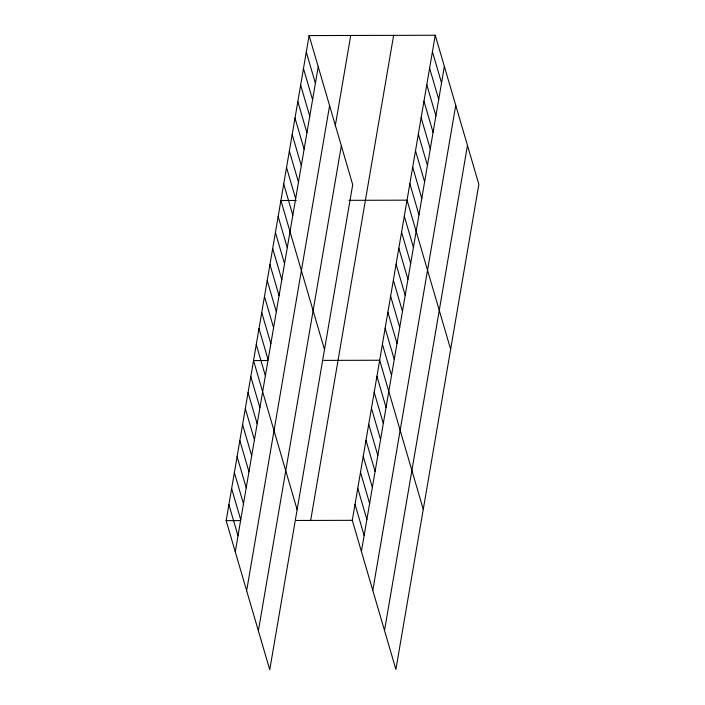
<?xml version="1.0" encoding="UTF-8"?>
<svg xmlns="http://www.w3.org/2000/svg" width="705" height="705" viewBox="0 0 705 705"><rect width="100%" height="100%" fill="white"/><g stroke="black" fill="none" stroke-linecap="round" stroke-linejoin="round"><path stroke-width="1.06" d="M309.107 35.576L352.703 184.675L269.751 669.75L226.155 520.651L309.107 35.576L435.249 35.25L478.845 184.349L395.893 669.424L352.297 520.325L435.249 35.25M235.267 551.812L318.219 66.737M246.644 590.728L329.596 105.662M335.219 126.177L350.729 35.47M258.374 630.834L341.326 145.759M310.667 520.431L393.619 35.356M361.409 551.486L444.361 66.411M372.786 590.402L455.738 105.336M384.516 630.508L467.468 145.433M296.241 200.458L280.898 200.502L324.503 349.601M348.922 200.326L407.041 200.176L450.645 349.275M267.768 360.537L253.527 360.572L297.131 509.68M323.745 360.396L379.669 360.246L423.273 509.354M226.155 520.651L240.396 520.607M296.373 520.466L352.297 520.325M432.429 51.738L441.541 82.908M429.609 68.235L438.721 99.396M426.789 84.723L435.901 115.893M423.969 101.22L433.082 132.381M421.141 117.709L430.262 148.878M418.321 134.206L427.442 165.367M415.501 150.694L424.621 181.864M412.681 167.191L421.793 198.352M409.861 183.679L418.973 214.849M404.309 216.179L413.421 247.349M401.568 232.192L410.68 263.353M398.827 248.195L407.948 279.365M396.095 264.208L405.208 295.369M393.355 280.211L402.467 311.372M390.623 296.215L399.735 327.384M387.882 312.227L396.994 343.388M306.287 52.064L315.399 83.234M385.142 328.23L394.254 359.4M303.467 68.561L312.579 99.722M382.41 344.243L391.522 375.404M300.647 85.049L309.759 116.219M297.827 101.546L306.939 132.707M376.928 376.258L386.04 407.419M295.007 118.035L304.119 149.204M374.196 392.262L383.308 423.432M292.178 134.532L301.299 165.693M371.456 408.274L380.568 439.435M289.358 151.02L298.479 182.19M368.715 424.278L377.836 455.439M286.538 167.517L295.659 198.678M365.983 440.281L375.095 471.451M283.718 184.005L292.831 215.175M363.242 456.294L372.355 487.455M360.511 472.297L369.623 503.467M357.77 488.309L366.882 519.47M278.167 216.506L287.279 247.675M355.029 504.313L364.141 535.483M275.426 232.518L284.538 263.679M272.685 248.521L281.806 279.691M269.953 264.534L279.065 295.695M267.213 280.537L276.325 311.698M264.481 296.541L273.593 327.71M261.74 312.553L270.852 343.714M258.999 328.556L268.111 359.726M256.267 344.569L265.38 375.73M250.786 376.585L259.907 407.746M248.054 392.588L257.166 423.758M245.314 408.6L254.426 439.761M242.582 424.604L251.694 455.765M239.841 440.607L248.953 471.777M237.1 456.62L246.212 487.781M234.368 472.623L243.481 503.793M231.628 488.635L240.74 519.797M228.887 504.639L237.999 535.809"/></g></svg>
